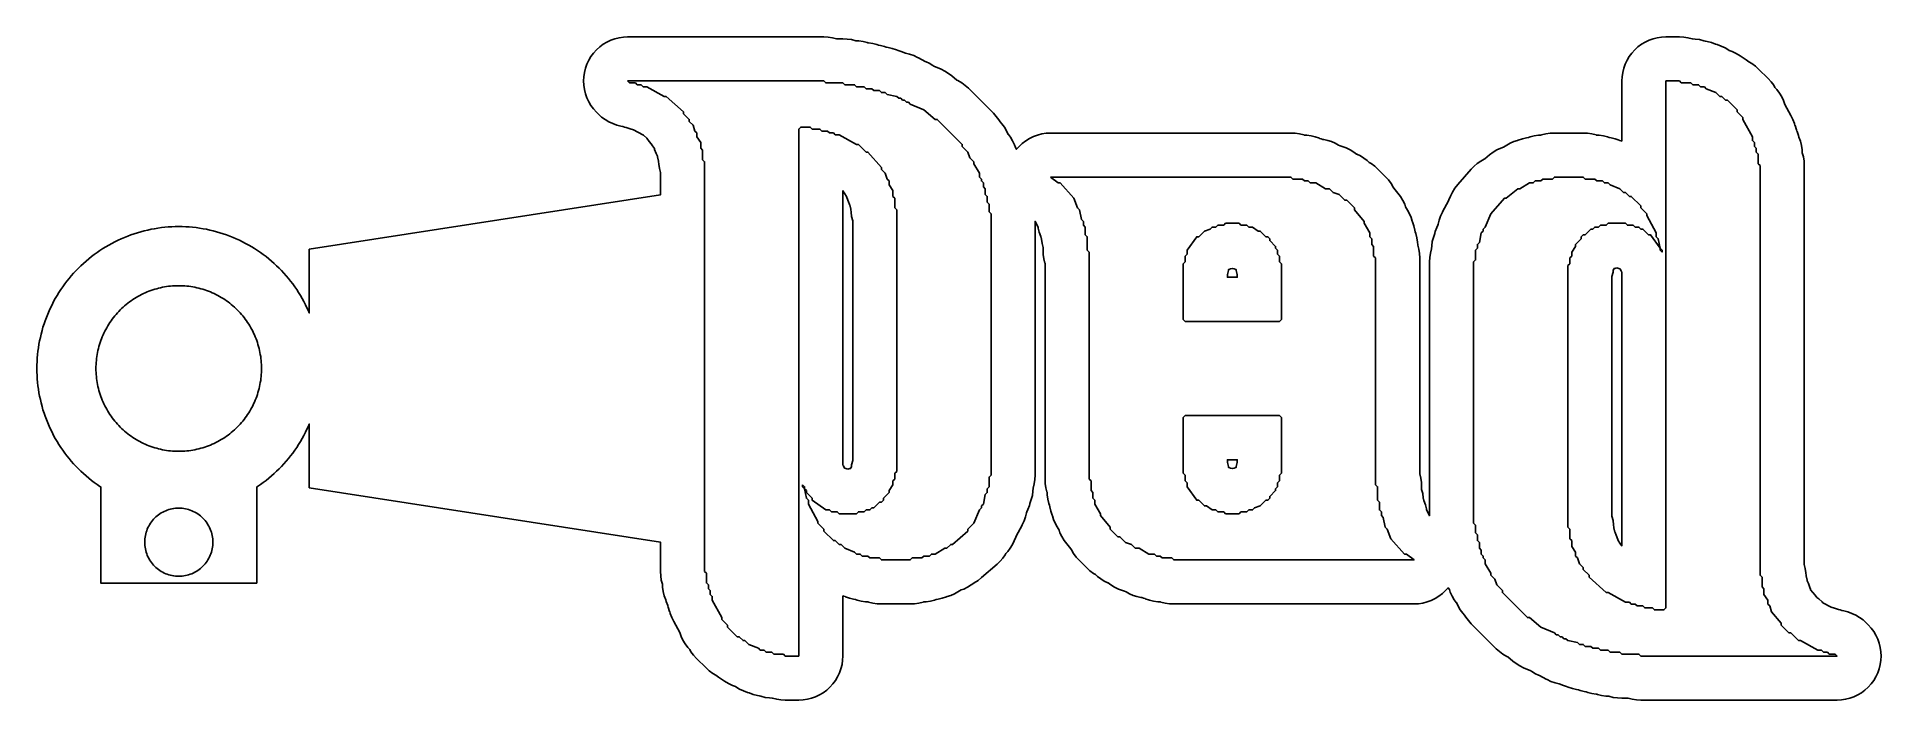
# Model space of a CAD drawing. Header units: millimetres. Extents: x -6.2 to 74.9, y -14.6 to 14.6.
import ezdxf

# ---------------------------------------------------------------- set-up
doc = ezdxf.new("R2010")
doc.units = ezdxf.units.MM
doc.layers.add('BLADE', color=7, linetype='Continuous')
doc.layers.add('NAME', color=1, linetype='Continuous')

msp = doc.modelspace()

# ---------------------------------------------------------------- linework, layer by layer
at = {"layer": 'BLADE'}
for points in [[(-3.47, -5.193), (-3.596, -5.106), (-3.72, -5.016), (-3.842, -4.923), (-3.962, -4.827), (-4.079, -4.729), (-4.194, -4.627), (-4.306, -4.523), (-4.416, -4.416), (-4.523, -4.306), (-4.627, -4.194), (-4.729, -4.079), (-4.827, -3.962), (-4.923, -3.842), (-5.016, -3.72), (-5.106, -3.596), (-5.193, -3.47), (-5.276, -3.341), (-5.357, -3.211), (-5.434, -3.078), (-5.508, -2.944), (-5.578, -2.808), (-5.645, -2.67), (-5.709, -2.531), (-5.77, -2.39), (-5.827, -2.248), (-5.88, -2.104), (-5.93, -1.959), (-5.976, -1.813), (-6.019, -1.666), (-6.058, -1.517), (-6.093, -1.368), (-6.125, -1.218), (-6.153, -1.068), (-6.177, -0.916), (-6.198, -0.764), (-6.215, -0.612), (-6.228, -0.459), (-6.237, -0.306), (-6.243, -0.153), (-6.245, 0), (-6.243, 0.153), (-6.237, 0.306), (-6.228, 0.459), (-6.215, 0.612), (-6.198, 0.764), (-6.177, 0.916), (-6.153, 1.068), (-6.125, 1.218), (-6.093, 1.368), (-6.058, 1.517), (-6.019, 1.666), (-5.976, 1.813), (-5.93, 1.959), (-5.88, 2.104), (-5.827, 2.248), (-5.77, 2.39), (-5.709, 2.531), (-5.645, 2.67), (-5.578, 2.808), (-5.508, 2.944), (-5.434, 3.078), (-5.357, 3.211), (-5.276, 3.341), (-5.193, 3.47), (-5.106, 3.596), (-5.016, 3.72), (-4.923, 3.842), (-4.827, 3.962), (-4.729, 4.079), (-4.627, 4.194), (-4.523, 4.306), (-4.416, 4.416), (-4.306, 4.523), (-4.194, 4.627), (-4.079, 4.729), (-3.962, 4.827), (-3.842, 4.923), (-3.72, 5.016), (-3.596, 5.106), (-3.47, 5.193), (-3.341, 5.276), (-3.211, 5.357), (-3.078, 5.434), (-2.944, 5.508), (-2.808, 5.578), (-2.67, 5.645), (-2.531, 5.709), (-2.39, 5.77), (-2.248, 5.827), (-2.104, 5.88), (-1.959, 5.93), (-1.813, 5.976), (-1.666, 6.019), (-1.517, 6.058), (-1.368, 6.093), (-1.218, 6.125), (-1.068, 6.153), (-0.916, 6.177), (-0.764, 6.198), (-0.612, 6.215), (-0.459, 6.228), (-0.306, 6.237), (-0.153, 6.243), (0, 6.245), (0.153, 6.243), (0.306, 6.237), (0.459, 6.228), (0.612, 6.215), (0.764, 6.198), (0.916, 6.177), (1.068, 6.153), (1.218, 6.125), (1.368, 6.093), (1.517, 6.058), (1.666, 6.019), (1.813, 5.976), (1.959, 5.93), (2.104, 5.88), (2.248, 5.827), (2.39, 5.77), (2.531, 5.709), (2.67, 5.645), (2.808, 5.578), (2.944, 5.508), (3.078, 5.434), (3.211, 5.357), (3.341, 5.276), (3.47, 5.193), (3.596, 5.106), (3.72, 5.016), (3.842, 4.923), (3.962, 4.827), (4.079, 4.729), (4.194, 4.627), (4.306, 4.523), (4.416, 4.416), (4.523, 4.306), (4.627, 4.194), (4.729, 4.079), (4.827, 3.962), (4.923, 3.842), (5.016, 3.72), (5.106, 3.596), (5.193, 3.47), (5.276, 3.341), (5.357, 3.211), (5.434, 3.078), (5.508, 2.944), (5.578, 2.808), (5.645, 2.67), (5.709, 2.531), (5.745, 2.447), (5.745, 5.246), (21.205, 7.64), (21.205, 8.617), (21.204, 8.62), (21.157, 8.804), (21.129, 8.993), (21.123, 9.115), (21.119, 9.127), (21.073, 9.312), (21.068, 9.34), (21.013, 9.457), (20.949, 9.636), (20.937, 9.687), (20.855, 9.797), (20.8, 9.888), (20.714, 9.983), (20.601, 10.136), (20.6, 10.137), (20.458, 10.263), (20.426, 10.279), (20.018, 10.506), (19.874, 10.542), (19.694, 10.606), (19.686, 10.61), (19.62, 10.626), (19.546, 10.653), (19.466, 10.665), (19.281, 10.711), (19.102, 10.775), (18.93, 10.857), (18.766, 10.955), (18.613, 11.068), (18.472, 11.196), (18.388, 11.281), (18.26, 11.422), (18.146, 11.575), (18.048, 11.738), (17.967, 11.91), (17.903, 12.09), (17.856, 12.274), (17.829, 12.463), (17.819, 12.653), (17.829, 12.843), (17.856, 13.032), (17.903, 13.216), (17.967, 13.396), (18.048, 13.568), (18.146, 13.731), (18.26, 13.884), (18.388, 14.025), (18.529, 14.153), (18.682, 14.267), (18.845, 14.365), (19.017, 14.446), (19.197, 14.51), (19.381, 14.557), (19.57, 14.584), (19.76, 14.594), (28.393, 14.594), (28.583, 14.584), (28.771, 14.557), (28.956, 14.51), (28.959, 14.509), (29.239, 14.509), (29.429, 14.5), (29.618, 14.472), (29.803, 14.426), (29.815, 14.421), (29.937, 14.415), (30.126, 14.387), (30.31, 14.341), (30.336, 14.332), (30.36, 14.331), (30.549, 14.303), (30.734, 14.256), (30.808, 14.23), (30.887, 14.218), (31.072, 14.172), (31.146, 14.145), (31.226, 14.133), (31.411, 14.087), (31.59, 14.023), (31.598, 14.019), (31.665, 14.002), (31.844, 13.938), (31.954, 13.886), (31.99, 13.879), (32.174, 13.833), (32.353, 13.768), (32.525, 13.687), (32.56, 13.666), (32.693, 13.603), (32.729, 13.581), (32.862, 13.518), (32.899, 13.497), (33.032, 13.434), (33.195, 13.336), (33.235, 13.306), (33.558, 13.167), (33.727, 13.085), (33.887, 12.987), (34.036, 12.874), (34.251, 12.696), (34.301, 12.672), (34.465, 12.574), (34.618, 12.461), (34.759, 12.333), (35.859, 11.232), (35.987, 11.091), (36.1, 10.938), (36.154, 10.849), (36.234, 10.761), (36.342, 10.617), (36.437, 10.464), (36.517, 10.303), (36.52, 10.296), (36.608, 10.177), (36.706, 10.013), (36.787, 9.841), (36.826, 9.733), (36.877, 9.648), (36.988, 9.774), (37.13, 9.906), (37.285, 10.024), (37.45, 10.125), (37.625, 10.209), (37.807, 10.275), (37.995, 10.323), (38.186, 10.352), (38.38, 10.362), (48.959, 10.362), (49.149, 10.353), (49.338, 10.325), (49.523, 10.278), (49.535, 10.274), (49.657, 10.268), (49.846, 10.24), (50.03, 10.194), (50.21, 10.13), (50.218, 10.126), (50.284, 10.109), (50.355, 10.084), (50.407, 10.077), (50.578, 10.038), (50.744, 9.984), (50.904, 9.915), (51.058, 9.832), (51.12, 9.795), (51.215, 9.771), (51.395, 9.706), (51.567, 9.625), (51.73, 9.527), (51.849, 9.439), (51.857, 9.436), (52.018, 9.356), (52.171, 9.261), (52.315, 9.153), (52.402, 9.073), (52.492, 9.019), (52.645, 8.906), (52.786, 8.778), (53.125, 8.439), (53.252, 8.298), (53.366, 8.145), (53.464, 7.982), (53.488, 7.931), (53.666, 7.717), (53.782, 7.563), (53.882, 7.399), (53.965, 7.225), (54.007, 7.109), (54.094, 6.965), (54.177, 6.812), (54.245, 6.651), (54.3, 6.485), (54.306, 6.458), (54.307, 6.456), (54.371, 6.276), (54.417, 6.092), (54.429, 6.012), (54.456, 5.938), (54.502, 5.753), (54.53, 5.565), (54.536, 5.442), (54.54, 5.43), (54.587, 5.245), (54.615, 5.057), (54.624, 4.867), (54.624, -4.639), (54.625, -4.642), (54.671, -4.826), (54.699, -5.015), (54.709, -5.205), (54.709, -5.316), (54.71, -5.319), (54.756, -5.504), (54.784, -5.692), (54.785, -5.716), (54.794, -5.742), (54.811, -5.808), (54.814, -5.815), (54.878, -5.994), (54.925, -6.179), (54.932, -6.213), (54.993, -6.346), (55.039, -6.462), (55.059, -6.484), (55.059, 4.697), (55.068, 4.888), (55.096, 5.076), (55.142, 5.261), (55.147, 5.273), (55.153, 5.395), (55.181, 5.584), (55.227, 5.768), (55.291, 5.948), (55.295, 5.956), (55.312, 6.022), (55.376, 6.202), (55.428, 6.312), (55.435, 6.347), (55.481, 6.532), (55.546, 6.711), (55.627, 6.883), (55.648, 6.918), (55.711, 7.051), (55.809, 7.214), (55.839, 7.255), (55.977, 7.578), (56.067, 7.76), (56.175, 7.932), (56.301, 8.091), (56.893, 8.768), (57.02, 8.901), (57.16, 9.02), (57.31, 9.126), (57.469, 9.218), (57.492, 9.228), (57.704, 9.404), (57.858, 9.52), (58.022, 9.62), (58.196, 9.703), (58.312, 9.745), (58.455, 9.832), (58.609, 9.915), (58.77, 9.984), (58.936, 10.038), (58.963, 10.044), (58.965, 10.045), (59.145, 10.109), (59.329, 10.155), (59.409, 10.167), (59.483, 10.194), (59.668, 10.24), (59.856, 10.268), (59.979, 10.274), (59.991, 10.278), (60.176, 10.325), (60.364, 10.353), (60.554, 10.362), (61.824, 10.362), (62.014, 10.353), (62.202, 10.325), (62.387, 10.278), (62.399, 10.274), (62.522, 10.268), (62.71, 10.24), (62.895, 10.194), (62.969, 10.167), (63.049, 10.155), (63.234, 10.109), (63.413, 10.045), (63.421, 10.041), (63.487, 10.025), (63.522, 10.012), (63.522, 12.653), (63.532, 12.843), (63.56, 13.032), (63.606, 13.216), (63.67, 13.396), (63.751, 13.568), (63.849, 13.731), (63.963, 13.884), (64.091, 14.025), (64.232, 14.153), (64.385, 14.267), (64.548, 14.365), (64.72, 14.446), (64.9, 14.51), (65.085, 14.557), (65.273, 14.584), (65.463, 14.594), (66.056, 14.594), (66.246, 14.584), (66.434, 14.557), (66.619, 14.51), (66.631, 14.506), (66.754, 14.5), (66.942, 14.472), (67.127, 14.426), (67.201, 14.399), (67.281, 14.387), (67.465, 14.341), (67.645, 14.277), (67.653, 14.273), (67.719, 14.256), (67.899, 14.192), (68.071, 14.111), (68.234, 14.013), (68.25, 14.001), (68.384, 13.947), (68.563, 13.865), (68.732, 13.765), (68.863, 13.669), (68.996, 13.59), (69.116, 13.501), (69.25, 13.42), (69.403, 13.307), (69.544, 13.179), (69.967, 12.756), (70.095, 12.615), (70.208, 12.462), (70.263, 12.371), (70.349, 12.276), (70.462, 12.123), (70.56, 11.96), (70.642, 11.788), (70.7, 11.623), (70.968, 11.141), (71.055, 10.964), (71.123, 10.78), (71.145, 10.697), (71.149, 10.687), (71.214, 10.508), (71.23, 10.442), (71.234, 10.433), (71.298, 10.254), (71.315, 10.188), (71.319, 10.18), (71.383, 10), (71.429, 9.815), (71.457, 9.627), (71.463, 9.505), (71.468, 9.492), (71.514, 9.308), (71.542, 9.119), (71.551, 8.929), (71.551, -8.617), (71.552, -8.62), (71.598, -8.804), (71.626, -8.993), (71.632, -9.115), (71.637, -9.127), (71.683, -9.312), (71.687, -9.34), (71.742, -9.457), (71.806, -9.636), (71.824, -9.709), (71.834, -9.734), (72.032, -9.972), (72.107, -10.072), (72.196, -10.137), (72.337, -10.265), (72.377, -10.306), (72.738, -10.506), (72.882, -10.542), (73.061, -10.606), (73.069, -10.61), (73.136, -10.626), (73.21, -10.653), (73.29, -10.665), (73.474, -10.711), (73.654, -10.775), (73.826, -10.857), (73.989, -10.955), (74.142, -11.068), (74.283, -11.196), (74.368, -11.281), (74.496, -11.422), (74.609, -11.575), (74.707, -11.738), (74.789, -11.91), (74.853, -12.09), (74.899, -12.274), (74.927, -12.463), (74.937, -12.653), (74.927, -12.843), (74.899, -13.032), (74.853, -13.216), (74.789, -13.396), (74.707, -13.568), (74.609, -13.731), (74.496, -13.884), (74.368, -14.025), (74.227, -14.153), (74.074, -14.267), (73.911, -14.365), (73.738, -14.446), (73.559, -14.51), (73.374, -14.557), (73.186, -14.584), (72.996, -14.594), (64.363, -14.594), (64.173, -14.584), (63.984, -14.557), (63.799, -14.51), (63.797, -14.509), (63.517, -14.509), (63.326, -14.5), (63.138, -14.472), (62.953, -14.426), (62.941, -14.421), (62.818, -14.415), (62.63, -14.387), (62.445, -14.341), (62.42, -14.332), (62.395, -14.331), (62.207, -14.303), (62.022, -14.256), (61.948, -14.23), (61.868, -14.218), (61.684, -14.172), (61.609, -14.145), (61.53, -14.133), (61.345, -14.087), (61.166, -14.023), (61.158, -14.019), (61.091, -14.002), (60.912, -13.938), (60.802, -13.886), (60.766, -13.879), (60.582, -13.833), (60.403, -13.768), (60.231, -13.687), (60.195, -13.666), (60.063, -13.603), (60.026, -13.581), (59.893, -13.518), (59.857, -13.497), (59.724, -13.434), (59.561, -13.336), (59.52, -13.306), (59.197, -13.167), (59.029, -13.085), (58.869, -12.987), (58.719, -12.874), (58.505, -12.696), (58.454, -12.672), (58.291, -12.574), (58.138, -12.461), (57.997, -12.333), (56.897, -11.232), (56.769, -11.091), (56.655, -10.938), (56.602, -10.849), (56.522, -10.761), (56.413, -10.617), (56.319, -10.464), (56.239, -10.303), (56.236, -10.296), (56.148, -10.177), (56.05, -10.013), (55.968, -9.841), (55.93, -9.733), (55.878, -9.648), (55.767, -9.774), (55.625, -9.906), (55.471, -10.024), (55.306, -10.125), (55.131, -10.209), (54.949, -10.275), (54.761, -10.323), (54.57, -10.352), (54.376, -10.362), (43.796, -10.362), (43.606, -10.353), (43.418, -10.325), (43.233, -10.278), (43.221, -10.274), (43.098, -10.268), (42.91, -10.24), (42.725, -10.194), (42.546, -10.13), (42.538, -10.126), (42.471, -10.109), (42.4, -10.084), (42.348, -10.077), (42.178, -10.038), (42.012, -9.984), (41.851, -9.915), (41.698, -9.832), (41.636, -9.795), (41.54, -9.771), (41.361, -9.706), (41.189, -9.625), (41.025, -9.527), (40.906, -9.439), (40.899, -9.436), (40.738, -9.356), (40.585, -9.261), (40.441, -9.153), (40.353, -9.073), (40.264, -9.019), (40.111, -8.906), (39.97, -8.778), (39.631, -8.439), (39.503, -8.298), (39.39, -8.145), (39.292, -7.982), (39.268, -7.931), (39.089, -7.717), (38.974, -7.563), (38.874, -7.399), (38.79, -7.225), (38.749, -7.109), (38.662, -6.965), (38.579, -6.812), (38.51, -6.651), (38.456, -6.485), (38.45, -6.458), (38.449, -6.456), (38.385, -6.276), (38.338, -6.092), (38.326, -6.012), (38.3, -5.938), (38.254, -5.753), (38.226, -5.565), (38.22, -5.442), (38.215, -5.43), (38.169, -5.245), (38.141, -5.057), (38.132, -4.867), (38.132, 4.639), (38.131, 4.642), (38.084, 4.826), (38.056, 5.015), (38.047, 5.205), (38.047, 5.316), (38.046, 5.319), (38, 5.504), (37.972, 5.692), (37.971, 5.716), (37.961, 5.742), (37.945, 5.808), (37.941, 5.815), (37.877, 5.994), (37.831, 6.179), (37.824, 6.213), (37.763, 6.346), (37.717, 6.462), (37.697, 6.484), (37.697, -4.697), (37.688, -4.888), (37.66, -5.076), (37.613, -5.261), (37.609, -5.273), (37.603, -5.395), (37.575, -5.584), (37.529, -5.768), (37.465, -5.948), (37.461, -5.956), (37.444, -6.022), (37.38, -6.202), (37.328, -6.312), (37.321, -6.347), (37.274, -6.532), (37.21, -6.711), (37.129, -6.883), (37.107, -6.918), (37.045, -7.051), (36.947, -7.214), (36.917, -7.255), (36.778, -7.578), (36.698, -7.744), (36.602, -7.901), (36.491, -8.049), (36.409, -8.139), (36.377, -8.196), (36.271, -8.346), (36.151, -8.485), (36.019, -8.612), (35.341, -9.205), (35.185, -9.328), (35.017, -9.435), (35.004, -9.441), (34.888, -9.527), (34.724, -9.625), (34.552, -9.706), (34.444, -9.745), (34.3, -9.832), (34.146, -9.915), (33.986, -9.984), (33.82, -10.038), (33.793, -10.044), (33.79, -10.045), (33.611, -10.109), (33.426, -10.155), (33.347, -10.167), (33.273, -10.194), (33.088, -10.24), (32.899, -10.268), (32.777, -10.274), (32.765, -10.278), (32.58, -10.325), (32.392, -10.353), (32.201, -10.362), (30.932, -10.362), (30.742, -10.353), (30.553, -10.325), (30.368, -10.278), (30.356, -10.274), (30.234, -10.268), (30.045, -10.24), (29.861, -10.194), (29.786, -10.167), (29.707, -10.155), (29.522, -10.109), (29.343, -10.045), (29.335, -10.041), (29.268, -10.025), (29.233, -10.012), (29.233, -12.653), (29.224, -12.843), (29.196, -13.032), (29.15, -13.216), (29.086, -13.396), (29.004, -13.568), (28.906, -13.731), (28.793, -13.884), (28.665, -14.025), (28.524, -14.153), (28.371, -14.267), (28.207, -14.365), (28.035, -14.446), (27.856, -14.51), (27.671, -14.557), (27.483, -14.584), (27.293, -14.594), (26.7, -14.594), (26.51, -14.584), (26.321, -14.557), (26.137, -14.51), (26.124, -14.506), (26.002, -14.5), (25.814, -14.472), (25.629, -14.426), (25.555, -14.399), (25.475, -14.387), (25.29, -14.341), (25.111, -14.277), (25.103, -14.273), (25.036, -14.256), (24.857, -14.192), (24.685, -14.111), (24.522, -14.013), (24.506, -14.001), (24.371, -13.947), (24.193, -13.865), (24.024, -13.765), (23.893, -13.669), (23.76, -13.59), (23.64, -13.501), (23.506, -13.42), (23.353, -13.307), (23.212, -13.179), (22.789, -12.756), (22.661, -12.615), (22.547, -12.462), (22.493, -12.371), (22.407, -12.276), (22.293, -12.123), (22.195, -11.96), (22.114, -11.788), (22.055, -11.623), (21.787, -11.141), (21.701, -10.964), (21.632, -10.78), (21.611, -10.697), (21.606, -10.687), (21.542, -10.508), (21.525, -10.442), (21.522, -10.433), (21.457, -10.254), (21.441, -10.188), (21.437, -10.18), (21.373, -10), (21.327, -9.815), (21.299, -9.627), (21.293, -9.505), (21.288, -9.492), (21.242, -9.308), (21.214, -9.119), (21.205, -8.929), (21.205, -7.64), (5.745, -5.246), (5.745, -2.447), (5.709, -2.531), (5.645, -2.67), (5.578, -2.808), (5.508, -2.944), (5.434, -3.078), (5.357, -3.211), (5.276, -3.341), (5.193, -3.47), (5.106, -3.596), (5.016, -3.72), (4.923, -3.842), (4.827, -3.962), (4.729, -4.079), (4.627, -4.194), (4.523, -4.306), (4.416, -4.416), (4.306, -4.523), (4.194, -4.627), (4.079, -4.729), (3.962, -4.827), (3.842, -4.923), (3.72, -5.016), (3.596, -5.106), (3.47, -5.193), (3.435, -5.215), (3.435, -9.445), (-3.435, -9.445), (-3.435, -5.215), (-3.47, -5.193)], [(29.451, -4.424), (29.538, -4.402), (29.581, -4.395), (29.582, -4.388), (29.609, -4.314), (29.621, -4.234), (29.667, -4.049), (29.668, -4.046), (29.668, 6.501), (29.667, 6.504), (29.621, 6.688), (29.593, 6.877), (29.587, 6.999), (29.582, 7.011), (29.536, 7.196), (29.532, 7.224), (29.477, 7.341), (29.413, 7.52), (29.4, 7.571), (29.318, 7.682), (29.233, 7.823), (29.233, -4.249), (29.258, -4.29), (29.307, -4.393), (29.364, -4.402), (29.451, -4.424)], [(46.548, 4.319), (46.542, 4.362), (46.534, 4.363), (46.46, 4.39), (46.38, 4.402), (46.378, 4.402), (46.376, 4.402), (46.296, 4.39), (46.222, 4.363), (46.214, 4.362), (46.208, 4.319), (46.162, 4.134), (46.16, 4.131), (46.16, 4.014), (46.595, 4.014), (46.595, 4.131), (46.594, 4.134), (46.548, 4.319)], [(63.305, 4.424), (63.218, 4.402), (63.175, 4.395), (63.173, 4.388), (63.147, 4.314), (63.135, 4.234), (63.089, 4.049), (63.088, 4.046), (63.088, -6.501), (63.089, -6.504), (63.135, -6.688), (63.163, -6.877), (63.169, -6.999), (63.173, -7.011), (63.22, -7.196), (63.224, -7.224), (63.279, -7.341), (63.343, -7.52), (63.355, -7.571), (63.438, -7.682), (63.492, -7.772), (63.522, -7.806), (63.522, 4.249), (63.498, 4.29), (63.449, 4.393), (63.392, 4.402), (63.305, 4.424)], [(3.641, 0.179), (3.635, 0.268), (3.627, 0.357), (3.618, 0.446), (3.606, 0.535), (3.591, 0.623), (3.575, 0.711), (3.556, 0.799), (3.536, 0.886), (3.513, 0.972), (3.488, 1.058), (3.461, 1.143), (3.432, 1.228), (3.401, 1.312), (3.368, 1.395), (3.332, 1.477), (3.295, 1.558), (3.256, 1.639), (3.215, 1.718), (3.171, 1.797), (3.126, 1.874), (3.079, 1.95), (3.031, 2.025), (2.98, 2.099), (2.928, 2.171), (2.874, 2.243), (2.818, 2.312), (2.76, 2.381), (2.701, 2.448), (2.64, 2.513), (2.577, 2.577), (2.513, 2.64), (2.448, 2.701), (2.381, 2.76), (2.312, 2.818), (2.243, 2.874), (2.171, 2.928), (2.099, 2.98), (2.025, 3.031), (1.95, 3.079), (1.874, 3.126), (1.797, 3.171), (1.718, 3.215), (1.639, 3.256), (1.558, 3.295), (1.477, 3.332), (1.395, 3.368), (1.312, 3.401), (1.228, 3.432), (1.143, 3.461), (1.058, 3.488), (0.972, 3.513), (0.886, 3.536), (0.799, 3.556), (0.711, 3.575), (0.623, 3.591), (0.535, 3.606), (0.446, 3.618), (0.357, 3.627), (0.268, 3.635), (0.179, 3.641), (0.089, 3.644), (0, 3.645), (-0.089, 3.644), (-0.179, 3.641), (-0.268, 3.635), (-0.357, 3.627), (-0.446, 3.618), (-0.535, 3.606), (-0.623, 3.591), (-0.711, 3.575), (-0.799, 3.556), (-0.886, 3.536), (-0.972, 3.513), (-1.058, 3.488), (-1.143, 3.461), (-1.228, 3.432), (-1.312, 3.401), (-1.395, 3.368), (-1.477, 3.332), (-1.558, 3.295), (-1.639, 3.256), (-1.718, 3.215), (-1.797, 3.171), (-1.874, 3.126), (-1.95, 3.079), (-2.025, 3.031), (-2.099, 2.98), (-2.171, 2.928), (-2.243, 2.874), (-2.312, 2.818), (-2.381, 2.76), (-2.448, 2.701), (-2.513, 2.64), (-2.577, 2.577), (-2.64, 2.513), (-2.701, 2.448), (-2.76, 2.381), (-2.818, 2.312), (-2.874, 2.243), (-2.928, 2.171), (-2.98, 2.099), (-3.031, 2.025), (-3.079, 1.95), (-3.126, 1.874), (-3.171, 1.797), (-3.215, 1.718), (-3.256, 1.639), (-3.295, 1.558), (-3.332, 1.477), (-3.368, 1.395), (-3.401, 1.312), (-3.432, 1.228), (-3.461, 1.143), (-3.488, 1.058), (-3.513, 0.972), (-3.536, 0.886), (-3.556, 0.799), (-3.575, 0.711), (-3.591, 0.623), (-3.606, 0.535), (-3.618, 0.446), (-3.627, 0.357), (-3.635, 0.268), (-3.641, 0.179), (-3.644, 0.089), (-3.645, 0), (-3.644, -0.089), (-3.641, -0.179), (-3.635, -0.268), (-3.627, -0.357), (-3.618, -0.446), (-3.606, -0.535), (-3.591, -0.623), (-3.575, -0.711), (-3.556, -0.799), (-3.536, -0.886), (-3.513, -0.972), (-3.488, -1.058), (-3.461, -1.143), (-3.432, -1.228), (-3.401, -1.312), (-3.368, -1.395), (-3.332, -1.477), (-3.295, -1.558), (-3.256, -1.639), (-3.215, -1.718), (-3.171, -1.797), (-3.126, -1.874), (-3.079, -1.95), (-3.031, -2.025), (-2.98, -2.099), (-2.928, -2.171), (-2.874, -2.243), (-2.818, -2.312), (-2.76, -2.381), (-2.701, -2.448), (-2.64, -2.513), (-2.577, -2.577), (-2.513, -2.64), (-2.448, -2.701), (-2.381, -2.76), (-2.312, -2.818), (-2.243, -2.874), (-2.171, -2.928), (-2.099, -2.98), (-2.025, -3.031), (-1.95, -3.079), (-1.874, -3.126), (-1.797, -3.171), (-1.718, -3.215), (-1.639, -3.256), (-1.558, -3.295), (-1.477, -3.332), (-1.395, -3.368), (-1.312, -3.401), (-1.228, -3.432), (-1.143, -3.461), (-1.058, -3.488), (-0.972, -3.513), (-0.886, -3.536), (-0.799, -3.556), (-0.711, -3.575), (-0.623, -3.591), (-0.535, -3.606), (-0.446, -3.618), (-0.357, -3.627), (-0.268, -3.635), (-0.179, -3.641), (-0.089, -3.644), (0, -3.645), (0.089, -3.644), (0.179, -3.641), (0.268, -3.635), (0.357, -3.627), (0.446, -3.618), (0.535, -3.606), (0.623, -3.591), (0.711, -3.575), (0.799, -3.556), (0.886, -3.536), (0.972, -3.513), (1.058, -3.488), (1.143, -3.461), (1.228, -3.432), (1.312, -3.401), (1.395, -3.368), (1.477, -3.332), (1.558, -3.295), (1.639, -3.256), (1.718, -3.215), (1.797, -3.171), (1.874, -3.126), (1.95, -3.079), (2.025, -3.031), (2.099, -2.98), (2.171, -2.928), (2.243, -2.874), (2.312, -2.818), (2.381, -2.76), (2.448, -2.701), (2.513, -2.64), (2.577, -2.577), (2.64, -2.513), (2.701, -2.448), (2.76, -2.381), (2.818, -2.312), (2.874, -2.243), (2.928, -2.171), (2.98, -2.099), (3.031, -2.025), (3.079, -1.95), (3.126, -1.874), (3.171, -1.797), (3.215, -1.718), (3.256, -1.639), (3.295, -1.558), (3.332, -1.477), (3.368, -1.395), (3.401, -1.312), (3.432, -1.228), (3.461, -1.143), (3.488, -1.058), (3.513, -0.972), (3.536, -0.886), (3.556, -0.799), (3.575, -0.711), (3.591, -0.623), (3.606, -0.535), (3.618, -0.446), (3.627, -0.357), (3.635, -0.268), (3.641, -0.179), (3.644, -0.089), (3.645, 0), (3.644, 0.089), (3.641, 0.179)], [(46.378, -4.402), (46.38, -4.402), (46.46, -4.39), (46.534, -4.363), (46.542, -4.362), (46.548, -4.319), (46.594, -4.134), (46.595, -4.131), (46.595, -4.014), (46.16, -4.014), (46.16, -4.131), (46.162, -4.134), (46.208, -4.319), (46.214, -4.362), (46.222, -4.363), (46.296, -4.39), (46.376, -4.402), (46.378, -4.402)], [(1.498, -7.571), (1.493, -7.498), (1.484, -7.425), (1.471, -7.352), (1.455, -7.281), (1.435, -7.21), (1.412, -7.14), (1.386, -7.071), (1.356, -7.004), (1.323, -6.938), (1.287, -6.874), (1.247, -6.812), (1.205, -6.751), (1.16, -6.693), (1.111, -6.638), (1.061, -6.584), (1.007, -6.534), (0.952, -6.485), (0.894, -6.44), (0.833, -6.398), (0.771, -6.358), (0.707, -6.322), (0.641, -6.289), (0.574, -6.259), (0.505, -6.233), (0.435, -6.21), (0.364, -6.19), (0.293, -6.174), (0.22, -6.161), (0.147, -6.152), (0.074, -6.147), (0, -6.145), (-0.074, -6.147), (-0.147, -6.152), (-0.22, -6.161), (-0.293, -6.174), (-0.364, -6.19), (-0.435, -6.21), (-0.505, -6.233), (-0.574, -6.259), (-0.641, -6.289), (-0.707, -6.322), (-0.771, -6.358), (-0.833, -6.398), (-0.894, -6.44), (-0.952, -6.485), (-1.007, -6.534), (-1.061, -6.584), (-1.111, -6.638), (-1.16, -6.693), (-1.205, -6.751), (-1.247, -6.812), (-1.287, -6.874), (-1.323, -6.938), (-1.356, -7.004), (-1.386, -7.071), (-1.412, -7.14), (-1.435, -7.21), (-1.455, -7.281), (-1.471, -7.352), (-1.484, -7.425), (-1.493, -7.498), (-1.498, -7.571), (-1.5, -7.645), (-1.498, -7.719), (-1.493, -7.792), (-1.484, -7.865), (-1.471, -7.938), (-1.455, -8.009), (-1.435, -8.08), (-1.412, -8.15), (-1.386, -8.219), (-1.356, -8.286), (-1.323, -8.352), (-1.287, -8.416), (-1.247, -8.478), (-1.205, -8.539), (-1.16, -8.597), (-1.111, -8.652), (-1.061, -8.706), (-1.007, -8.756), (-0.952, -8.805), (-0.894, -8.85), (-0.833, -8.892), (-0.771, -8.932), (-0.707, -8.968), (-0.641, -9.001), (-0.574, -9.031), (-0.505, -9.057), (-0.435, -9.08), (-0.364, -9.1), (-0.293, -9.116), (-0.22, -9.129), (-0.147, -9.138), (-0.074, -9.143), (0, -9.145), (0.074, -9.143), (0.147, -9.138), (0.22, -9.129), (0.293, -9.116), (0.364, -9.1), (0.435, -9.08), (0.505, -9.057), (0.574, -9.031), (0.641, -9.001), (0.707, -8.968), (0.771, -8.932), (0.833, -8.892), (0.894, -8.85), (0.952, -8.805), (1.007, -8.756), (1.061, -8.706), (1.111, -8.652), (1.16, -8.597), (1.205, -8.539), (1.247, -8.478), (1.287, -8.416), (1.323, -8.352), (1.356, -8.286), (1.386, -8.219), (1.412, -8.15), (1.435, -8.08), (1.455, -8.009), (1.471, -7.938), (1.484, -7.865), (1.493, -7.792), (1.498, -7.719), (1.5, -7.645), (1.498, -7.571)]]:
    msp.add_lwpolyline(points, close=True, dxfattribs=at)
at = {"layer": 'NAME'}
for points in [[(19.76, 12.653), (28.393, 12.653), (28.477, 12.568), (29.239, 12.568), (29.324, 12.484), (29.747, 12.484), (29.832, 12.399), (30.17, 12.399), (30.255, 12.314), (30.509, 12.314), (30.593, 12.23), (30.847, 12.23), (30.932, 12.145), (31.101, 12.145), (31.186, 12.061), (31.609, 11.976), (31.694, 11.891), (31.778, 11.891), (31.863, 11.807), (31.948, 11.807), (32.032, 11.722), (32.117, 11.722), (32.201, 11.637), (32.794, 11.383), (33.302, 10.96), (33.386, 10.96), (34.487, 9.86), (34.487, 9.775), (34.74, 9.521), (34.825, 9.268), (34.994, 9.098), (34.994, 9.014), (35.248, 8.59), (35.248, 8.421), (35.333, 8.337), (35.333, 8.252), (35.418, 8.167), (35.418, 7.998), (35.502, 7.913), (35.502, 7.66), (35.587, 7.575), (35.587, 7.321), (35.671, 7.236), (35.671, 6.898), (35.756, 6.813), (35.756, -4.697), (35.671, -4.782), (35.671, -5.205), (35.587, -5.29), (35.587, -5.459), (35.502, -5.544), (35.418, -5.967), (35.333, -6.051), (35.333, -6.136), (35.248, -6.221), (34.994, -6.813), (34.74, -7.067), (34.74, -7.152), (34.063, -7.744), (33.979, -7.744), (33.809, -7.913), (33.725, -7.913), (33.302, -8.167), (33.132, -8.167), (33.048, -8.252), (32.794, -8.252), (32.709, -8.337), (32.286, -8.337), (32.201, -8.421), (30.932, -8.421), (30.847, -8.337), (30.424, -8.337), (30.339, -8.252), (30.086, -8.252), (30.001, -8.167), (29.832, -8.167), (29.747, -8.083), (29.324, -7.913), (29.155, -7.744), (29.07, -7.744), (28.901, -7.575), (28.816, -7.575), (28.393, -7.152), (28.393, -7.067), (28.139, -6.813), (28.139, -6.729), (27.716, -5.967), (27.716, -5.798), (27.631, -5.713), (27.546, -5.29), (27.631, -5.374), (27.631, -5.459), (27.885, -5.713), (27.885, -5.798), (28.477, -6.221), (28.647, -6.221), (28.731, -6.305), (28.985, -6.305), (29.07, -6.39), (29.832, -6.39), (29.916, -6.305), (30.17, -6.305), (30.255, -6.221), (30.424, -6.221), (30.509, -6.136), (30.593, -6.136), (30.847, -5.882), (30.932, -5.882), (31.017, -5.798), (31.017, -5.713), (31.27, -5.459), (31.27, -5.374), (31.44, -5.12), (31.44, -4.951), (31.524, -4.867), (31.524, -4.613), (31.609, -4.528), (31.609, 6.982), (31.524, 7.067), (31.524, 7.49), (31.44, 7.575), (31.44, 7.829), (31.27, 8.083), (31.27, 8.252), (31.186, 8.337), (31.101, 8.59), (30.932, 8.76), (30.932, 8.844), (30.339, 9.521), (30.255, 9.521), (29.916, 9.86), (29.832, 9.86), (29.07, 10.283), (28.901, 10.283), (28.816, 10.368), (28.647, 10.368), (28.562, 10.452), (28.308, 10.452), (28.224, 10.537), (27.885, 10.537), (27.8, 10.622), (27.377, 10.622), (27.293, 10.537), (27.293, -12.653), (26.7, -12.653), (26.615, -12.568), (26.192, -12.568), (26.108, -12.484), (25.854, -12.484), (25.769, -12.399), (25.6, -12.399), (25.515, -12.314), (25.092, -12.145), (24.923, -11.976), (24.838, -11.976), (24.669, -11.807), (24.584, -11.807), (24.161, -11.383), (24.161, -11.299), (23.907, -11.045), (23.907, -10.96), (23.484, -10.199), (23.484, -10.029), (23.399, -9.945), (23.399, -9.775), (23.315, -9.691), (23.315, -9.521), (23.23, -9.437), (23.23, -9.014), (23.145, -8.929), (23.145, 9.098), (23.061, 9.183), (23.061, 9.606), (22.976, 9.691), (22.976, 9.945), (22.807, 10.199), (22.807, 10.368), (22.722, 10.452), (22.638, 10.706), (22.468, 10.876), (22.468, 10.96), (22.214, 11.214), (22.214, 11.299), (21.453, 11.976), (21.368, 11.976), (20.606, 12.399), (20.437, 12.399), (20.352, 12.484), (20.183, 12.484), (20.099, 12.568), (19.845, 12.568), (19.76, 12.653)], [(65.209, 5.29), (64.786, 5.882), (64.701, 5.882), (64.448, 6.136), (64.363, 6.136), (64.278, 6.221), (64.109, 6.221), (64.024, 6.305), (63.77, 6.305), (63.686, 6.39), (62.924, 6.39), (62.839, 6.305), (62.586, 6.305), (62.501, 6.221), (62.332, 6.221), (62.247, 6.136), (62.162, 6.136), (61.908, 5.882), (61.824, 5.882), (61.739, 5.798), (61.739, 5.713), (61.485, 5.459), (61.485, 5.374), (61.316, 5.12), (61.316, 4.951), (61.231, 4.867), (61.231, 4.613), (61.147, 4.528), (61.147, -6.982), (61.231, -7.067), (61.231, -7.49), (61.316, -7.575), (61.316, -7.829), (61.485, -8.083), (61.485, -8.252), (61.57, -8.337), (61.655, -8.59), (61.824, -8.76), (61.824, -8.844), (62.078, -9.098), (62.078, -9.183), (62.839, -9.86), (62.924, -9.86), (63.686, -10.283), (63.855, -10.283), (63.94, -10.368), (64.109, -10.368), (64.194, -10.452), (64.448, -10.452), (64.532, -10.537), (64.871, -10.537), (64.955, -10.622), (65.379, -10.622), (65.463, -10.537), (65.463, 12.653), (66.056, 12.653), (66.14, 12.568), (66.563, 12.568), (66.648, 12.484), (66.902, 12.484), (66.987, 12.399), (67.156, 12.399), (67.24, 12.314), (67.664, 12.145), (67.833, 11.976), (67.918, 11.976), (68.087, 11.807), (68.171, 11.807), (68.595, 11.383), (68.595, 11.299), (68.849, 11.045), (68.849, 10.96), (69.272, 10.199), (69.272, 10.029), (69.356, 9.945), (69.356, 9.775), (69.441, 9.691), (69.441, 9.521), (69.526, 9.437), (69.526, 9.014), (69.61, 8.929), (69.61, -9.098), (69.695, -9.183), (69.695, -9.606), (69.78, -9.691), (69.78, -9.945), (69.949, -10.199), (69.949, -10.368), (70.033, -10.452), (70.118, -10.706), (70.541, -11.214), (70.541, -11.299), (70.88, -11.637), (70.964, -11.637), (71.303, -11.976), (71.388, -11.976), (72.149, -12.399), (72.319, -12.399), (72.403, -12.484), (72.573, -12.484), (72.657, -12.568), (72.911, -12.568), (72.996, -12.653), (64.363, -12.653), (64.278, -12.568), (63.517, -12.568), (63.432, -12.484), (63.009, -12.484), (62.924, -12.399), (62.586, -12.399), (62.501, -12.314), (62.247, -12.314), (62.162, -12.23), (61.908, -12.23), (61.824, -12.145), (61.655, -12.145), (61.57, -12.061), (61.147, -11.976), (61.062, -11.891), (60.977, -11.891), (60.893, -11.807), (60.808, -11.807), (60.724, -11.722), (60.639, -11.722), (60.554, -11.637), (59.962, -11.383), (59.454, -10.96), (59.369, -10.96), (58.269, -9.86), (58.269, -9.775), (58.015, -9.521), (57.931, -9.268), (57.761, -9.098), (57.761, -9.014), (57.507, -8.59), (57.507, -8.421), (57.423, -8.337), (57.423, -8.252), (57.338, -8.167), (57.338, -7.998), (57.253, -7.913), (57.253, -7.66), (57.169, -7.575), (57.169, -7.321), (57.084, -7.236), (57.084, -6.898), (57, -6.813), (57, 4.697), (57.084, 4.782), (57.084, 5.205), (57.169, 5.29), (57.169, 5.459), (57.253, 5.544), (57.338, 5.967), (57.423, 6.051), (57.423, 6.136), (57.507, 6.221), (57.761, 6.813), (58.354, 7.49), (58.438, 7.49), (58.946, 7.913), (59.031, 7.913), (59.454, 8.167), (59.623, 8.167), (59.708, 8.252), (59.962, 8.252), (60.046, 8.337), (60.47, 8.337), (60.554, 8.421), (61.824, 8.421), (61.908, 8.337), (62.332, 8.337), (62.416, 8.252), (62.67, 8.252), (62.755, 8.167), (62.924, 8.167), (63.009, 8.083), (63.432, 7.913), (63.601, 7.744), (63.686, 7.744), (63.855, 7.575), (63.94, 7.575), (64.363, 7.152), (64.363, 7.067), (64.617, 6.813), (64.617, 6.729), (65.04, 5.967), (65.04, 5.798), (65.125, 5.713), (65.209, 5.29)], [(38.38, 8.421), (48.959, 8.421), (49.044, 8.337), (49.467, 8.337), (49.552, 8.252), (49.721, 8.252), (49.806, 8.167), (50.059, 8.167), (50.483, 7.913), (50.652, 7.913), (50.821, 7.744), (51.075, 7.66), (51.329, 7.406), (51.414, 7.406), (51.752, 7.067), (51.752, 6.982), (52.175, 6.475), (52.175, 6.39), (52.429, 5.967), (52.429, 5.798), (52.514, 5.713), (52.514, 5.459), (52.599, 5.374), (52.599, 4.951), (52.683, 4.867), (52.683, -5.12), (52.768, -5.205), (52.768, -5.798), (52.852, -5.882), (52.852, -6.221), (52.937, -6.305), (52.937, -6.475), (53.022, -6.559), (53.106, -6.982), (53.191, -7.067), (53.36, -7.49), (53.953, -8.167), (54.037, -8.167), (54.376, -8.421), (43.796, -8.421), (43.712, -8.337), (43.289, -8.337), (43.204, -8.252), (43.035, -8.252), (42.95, -8.167), (42.696, -8.167), (42.273, -7.913), (42.104, -7.913), (41.934, -7.744), (41.681, -7.66), (41.427, -7.406), (41.342, -7.406), (41.003, -7.067), (41.003, -6.982), (40.58, -6.475), (40.58, -6.39), (40.326, -5.967), (40.326, -5.798), (40.242, -5.713), (40.242, -5.459), (40.157, -5.374), (40.157, -4.951), (40.073, -4.867), (40.073, 5.12), (39.988, 5.205), (39.988, 5.798), (39.903, 5.882), (39.903, 6.221), (39.819, 6.305), (39.819, 6.475), (39.734, 6.559), (39.649, 6.982), (39.565, 7.067), (39.395, 7.49), (38.803, 8.167), (38.718, 8.167), (38.38, 8.421)], [(45.997, 6.305), (45.743, 6.305), (45.658, 6.221), (45.489, 6.221), (45.405, 6.136), (45.151, 6.051), (44.897, 5.798), (44.812, 5.798), (44.389, 5.205), (44.389, 5.036), (44.304, 4.951), (44.304, 4.697), (44.22, 4.613), (44.22, 2.158), (44.304, 2.074), (48.451, 2.074), (48.536, 2.158), (48.536, 4.613), (48.451, 4.697), (48.451, 4.951), (48.367, 5.036), (48.367, 5.205), (48.282, 5.29), (48.282, 5.374), (48.028, 5.628), (48.028, 5.713), (47.944, 5.798), (47.859, 5.798), (47.605, 6.051), (47.52, 6.051), (47.267, 6.221), (47.097, 6.221), (47.013, 6.305), (46.759, 6.305), (46.674, 6.39), (46.082, 6.39), (45.997, 6.305)], [(65.209, 5.205), (65.209, 5.29), (65.294, 5.205), (65.294, 5.12), (65.209, 5.205)], [(44.22, -2.158), (44.22, -4.613), (44.304, -4.697), (44.304, -4.951), (44.389, -5.036), (44.389, -5.205), (44.812, -5.798), (44.897, -5.798), (45.151, -6.051), (45.235, -6.051), (45.489, -6.221), (45.658, -6.221), (45.743, -6.305), (45.997, -6.305), (46.082, -6.39), (46.674, -6.39), (46.759, -6.305), (47.013, -6.305), (47.097, -6.221), (47.267, -6.221), (47.351, -6.136), (47.605, -6.051), (47.859, -5.798), (47.944, -5.798), (48.028, -5.713), (48.028, -5.628), (48.282, -5.374), (48.282, -5.29), (48.367, -5.205), (48.367, -5.036), (48.451, -4.951), (48.451, -4.697), (48.536, -4.613), (48.536, -2.158), (48.451, -2.074), (44.304, -2.074), (44.22, -2.158)], [(27.462, -5.12), (27.546, -5.205), (27.546, -5.29), (27.462, -5.205), (27.462, -5.12)]]:
    msp.add_lwpolyline(points, close=True, dxfattribs=at)

doc.saveas('drawing.dxf')
